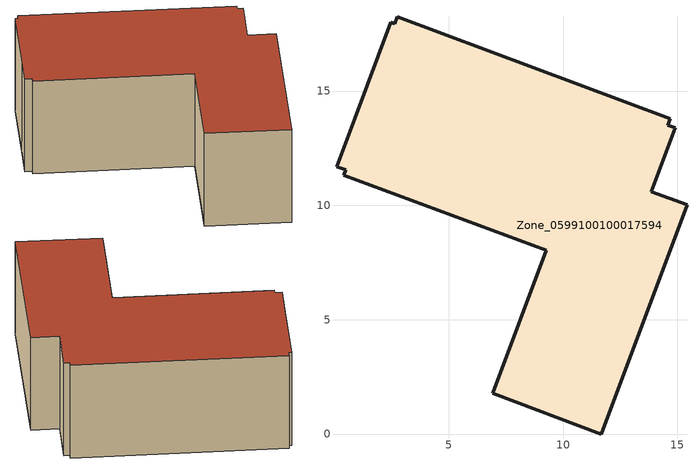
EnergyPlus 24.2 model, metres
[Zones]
Zone_0599100100017594
 floor ground (C_G): 14.59,13.51 14.91,13.39 13.86,10.6 15.42,10.02 11.68,0 6.93,1.78 9.27,8.04 0.41,11.31 0.49,11.55 0.09,11.7 0.9,13.79 2.46,18 2.64,17.94 2.74,18.24 14.68,13.79 z0
 wall outside (C_F): 11.68,0 15.42,10.02 13.86,10.6 14.91,13.39 14.59,13.51 14.68,13.79 2.74,18.24 2.64,17.94 2.46,18 0.9,13.79 0.09,11.7 0.49,11.55 0.41,11.31 9.27,8.04 6.93,1.78 11.68,0 z0:6.29
 roof outside (C_R): 0.09,11.7 0.49,11.55 0.41,11.31 9.27,8.04 6.93,1.78 11.68,0 15.42,10.02 13.86,10.6 14.91,13.39 14.59,13.51 14.68,13.79 2.74,18.24 2.64,17.94 2.46,18 0.9,13.79 z6.29
[BUILDING]
Pand.0599100100017594: North Axis=0; Terrain=City; Loads Convergence Tolerance Value=0.04; Temperature Convergence Tolerance Value=0.4; Solar Distribution=FullExterior; Maximum Number of Warmup Days=25; Minimum Number of Warmup Days=1
[Site:Location]
Rotterdam.The.Hague.AP_ZH_NLD Design_Conditions: Latitude=51.96; Longitude=4.45; Time Zone=1; Elevation=-4.5
[SITE:GROUNDTEMPERATURE:BUILDINGSURFACE]
18, 18, 18, 18, 18, 18, 18, 18, 18, 18, 18, 18
[MATERIAL] Thermal Absorptance=0.9; Solar Absorptance=0.7; Visible Absorptance=0.7
Name | Roughness | Thickness | Conductivity | Density | Specific Heat
G.D.2015-2018 | MediumSmooth | 0.15 | 0.0428571 | 540 | 1210
F.D.2015-2018 | Rough | 0.3 | 0.0666667 | 1920 | 840
R.D.2015-2018 | MediumRough | 0.2 | 0.0333333 | 1500 | 1000
[CONSTRUCTION]
C_G: G.D.2015-2018
C_F: F.D.2015-2018
C_R: R.D.2015-2018
[ZONE]
Zone_0599100100017594: Type=1; Multiplier=1; Ceiling Height=Autocalculate; Volume=Autocalculate; Floor Area=autocalculate; Part of Total Floor Area=Yes
[ZONEINFILTRATION:DESIGNFLOWRATE]
Infil_Zone_0599100100017594: Zone or ZoneList or Space or SpaceList=Zone_0599100100017594; Schedule=AlwaysOn; Design Flow Rate Calculation Method=Flow/Area; Flow Rate per Floor Area=0.0021; Constant Term Coefficient=1; Temperature Term Coefficient=0; Velocity Term Coefficient=0; Velocity Squared Term Coefficient=0
[HVACTEMPLATE:ZONE:IDEALLOADSAIRSYSTEM]
Zone_0599100100017594: Maximum Heating Supply Air Temperature=50; Minimum Cooling Supply Air Temperature=13; Maximum Heating Supply Air Humidity Ratio=0.0156; Minimum Cooling Supply Air Humidity Ratio=0.0077; Heating Limit=NoLimit; Cooling Limit=NoLimit; Dehumidification Control Type=ConstantSensibleHeatRatio; Cooling Sensible Heat Ratio=0.7; Dehumidification Setpoint=60; Humidification Control Type=None; Humidification Setpoint=30; Outdoor Air Method=None; Outdoor Air Flow Rate per Person=0.00944; Outdoor Air Flow Rate per Zone Floor Area=0; Outdoor Air Flow Rate per Zone=0; Demand Controlled Ventilation Type=None; Outdoor Air Economizer Type=NoEconomizer; Heat Recovery Type=None; Sensible Heat Recovery Effectiveness=0.7; Latent Heat Recovery Effectiveness=0.65
[ZONECONTROL:THERMOSTAT]
ThermostatControl_Zone_0599100100017594: Zone or ZoneList=Zone_0599100100017594; Control Type Schedule=DualSetpointControlType; Control 1=Thermostat_Zone_0599100100017594; Temperature Difference Between Cutout And Setpoint=0
[THERMOSTATSETPOINT:DUALSETPOINT]
Thermostat_Zone_0599100100017594: Heating Setpoint Temperature Schedule=HeatingSetpoint_Zone_0599100100017594; Cooling Setpoint Temperature Schedule=CoolingSetpoint_Zone_0599100100017594
[SCHEDULE:COMPACT]
HeatingSetpoint_Zone_0599100100017594: Through: 12/31, For: AllDays, Until: 24:00, 21
CoolingSetpoint_Zone_0599100100017594: Through: 12/31, For: AllDays, Until: 24:00, 24
DualSetpointControlType: Through: 12/31, For: AllDays, Until: 24:00, 4
AlwaysOn: Through: 12/31, For: AllDays, Until: 24:00, 1
